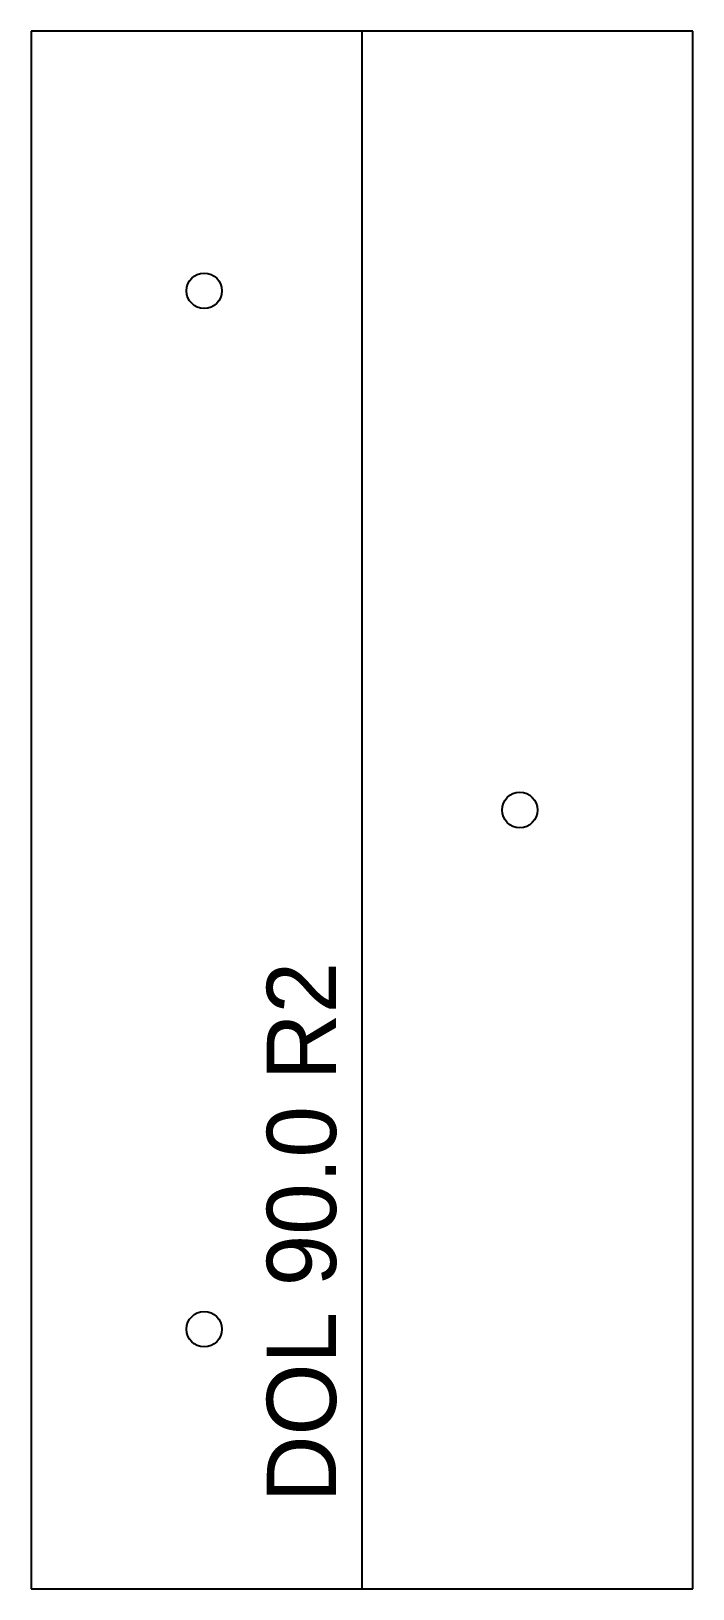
# Model space of a CAD drawing. Header units: metres. Extents: x 0 to 76, y 0 to 180.
import ezdxf

# ---------------------------------------------------------------- set-up
doc = ezdxf.new("R2010")
doc.units = ezdxf.units.M

msp = doc.modelspace()

# ---------------------------------------------------------------- linework, layer by layer
at = {"layer": 'OBRIS'}
for p, q in [((76.461, 180), (0, 180)), ((0, 180), (0, 0)), ((76.461, 0), (76.461, 180)), ((0, 0), (76.461, 0))]:
    msp.add_line(p, q, dxfattribs=at)
for centre in [(20, 150), (56.461, 90), (20, 30)]:
    msp.add_circle(centre, 2.05, dxfattribs=at)
at = {"layer": 'UPOGIB'}
msp.add_line((38.231, 0), (38.231, 180), dxfattribs=at)

# ---------------------------------------------------------------- texts
at = {"layer": 'OPIS'}
msp.add_text('DOL 90.0 R2', height=8, rotation=90, dxfattribs=at).set_placement((35.231, 10))

doc.saveas('drawing.dxf')
